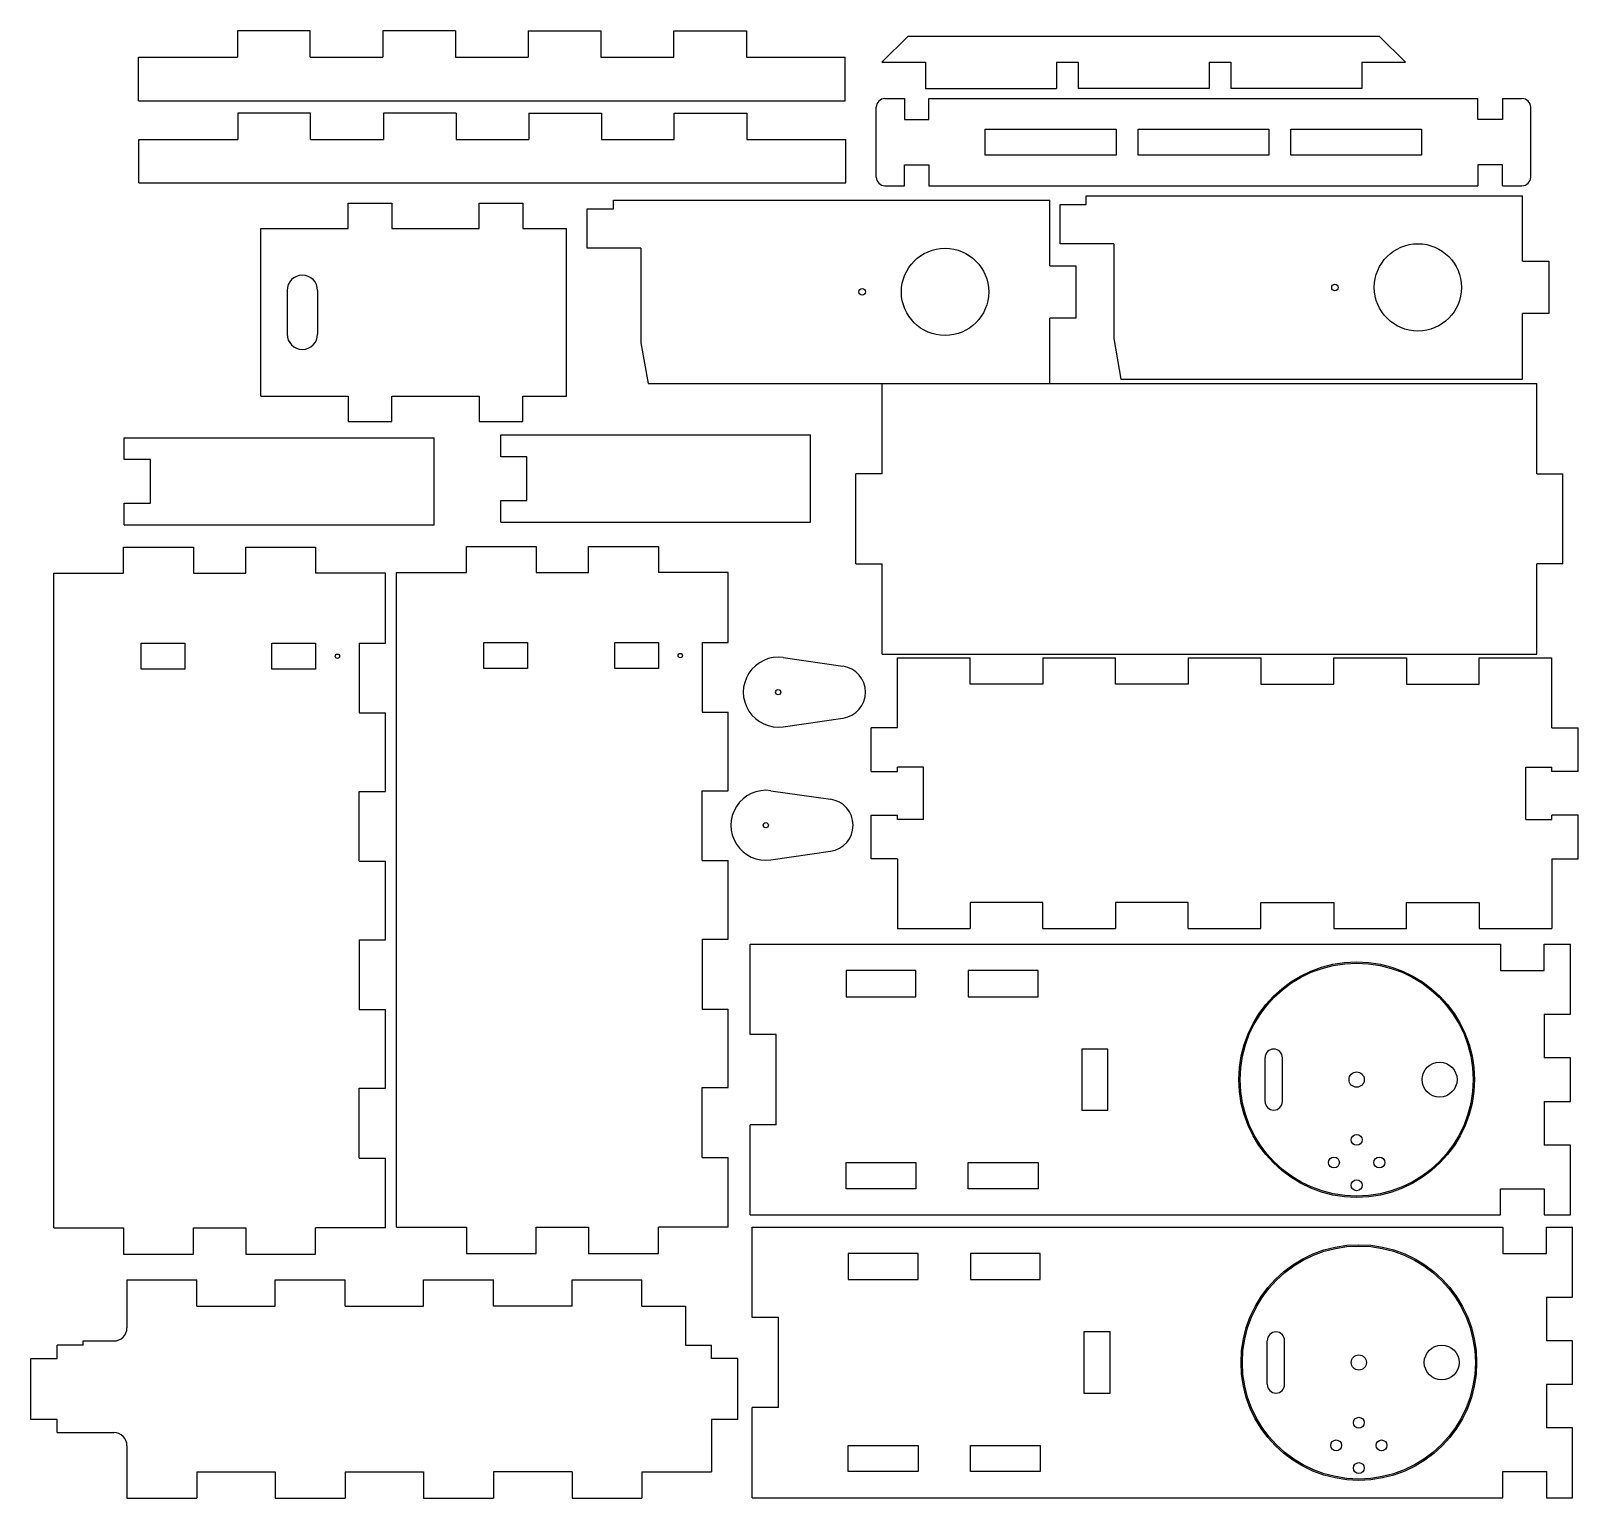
# Model space of a CAD drawing. Header units: millimetres. Extents: x -89 to 265, y -72 to 265.
import ezdxf

# ---------------------------------------------------------------- set-up
doc = ezdxf.new("R2010")
doc.units = ezdxf.units.MM

msp = doc.modelspace()

# ---------------------------------------------------------------- linework, layer by layer
at = {"color": 7, "linetype": 'Continuous', "lineweight": 25}
for p, q in [((-42.19, 264.5), (-42.19, 258.5)), ((-25.52, 264.5), (-42.19, 264.5)), ((-25.52, 258.5), (-25.52, 264.5)), ((-8.86, 264.5), (-8.86, 258.5)), ((7.81, 264.5), (-8.86, 264.5)), ((7.81, 264.5), (7.81, 258.5)), ((24.48, 264.5), (24.48, 258.5)), ((24.48, 264.5), (41.14, 264.5)), ((41.14, 264.5), (41.14, 258.5)), ((57.81, 258.5), (57.81, 264.5)), ((57.81, 264.5), (74.48, 264.5)), ((74.48, 264.5), (74.48, 258.5)), ((105.51, 257.32), (111.51, 263.32)), ((111.51, 263.32), (219.51, 263.32)), ((219.51, 263.32), (225.51, 257.32)), ((-64.86, 248.5), (-64.86, 258.5)), ((-64.86, 258.5), (-42.19, 258.5)), ((-25.52, 258.5), (-8.86, 258.5)), ((7.81, 258.5), (24.48, 258.5)), ((41.14, 258.5), (57.81, 258.5)), ((74.48, 258.5), (97.14, 258.5)), ((97.14, 248.5), (97.14, 258.5)), ((105.51, 257.32), (115.51, 257.32)), ((115.51, 257.32), (115.51, 251.32)), ((145.51, 257.32), (150.51, 257.32)), ((145.51, 257.32), (145.51, 251.32)), ((150.51, 257.32), (150.51, 251.32)), ((180.51, 257.32), (185.51, 257.32)), ((180.51, 257.32), (180.51, 251.32)), ((185.51, 257.32), (185.51, 251.32)), ((215.51, 257.32), (225.51, 257.32)), ((215.51, 257.32), (215.51, 251.32)), ((-64.86, 248.5), (97.14, 248.5)), ((106.22, 249.01), (110.72, 249.01)), ((110.72, 249.01), (110.72, 244.21)), ((115.51, 251.32), (145.51, 251.32)), ((116.32, 244.21), (116.32, 249.01)), ((116.32, 249.01), (242.12, 249.01)), ((180.51, 251.32), (150.51, 251.32)), ((215.51, 251.32), (185.51, 251.32)), ((242.12, 244.21), (242.12, 249.01)), ((247.72, 249.01), (247.72, 244.21)), ((247.72, 249.01), (252.22, 249.01)), ((-42.07, 245.66), (-42.07, 239.66)), ((-25.4, 245.66), (-42.07, 245.66)), ((-25.4, 239.66), (-25.4, 245.66)), ((-8.73, 245.66), (-8.73, 239.66)), ((7.93, 245.66), (-8.73, 245.66)), ((7.93, 245.66), (7.93, 239.66)), ((24.6, 245.66), (24.6, 239.66)), ((24.6, 245.66), (41.27, 245.66)), ((41.27, 245.66), (41.27, 239.66)), ((57.93, 239.66), (57.93, 245.66)), ((57.93, 245.66), (74.6, 245.66)), ((74.6, 245.66), (74.6, 239.66)), ((104.22, 231.01), (104.22, 247.01)), ((254.22, 231.01), (254.22, 247.01)), ((110.72, 244.21), (116.32, 244.21)), ((129.22, 242.01), (159.22, 242.01)), ((129.22, 236.01), (129.22, 242.01)), ((159.22, 242.01), (159.22, 236.01)), ((164.22, 242.01), (194.22, 242.01)), ((164.22, 236.01), (164.22, 242.01)), ((194.22, 242.01), (194.22, 236.01)), ((199.22, 242.01), (229.22, 242.01)), ((199.22, 236.01), (199.22, 242.01)), ((229.22, 242.01), (229.22, 236.01)), ((247.72, 244.21), (242.12, 244.21)), ((-64.73, 229.66), (-64.73, 239.66)), ((-64.73, 239.66), (-42.07, 239.66)), ((-25.4, 239.66), (-8.73, 239.66)), ((7.93, 239.66), (24.6, 239.66)), ((41.27, 239.66), (57.93, 239.66)), ((74.6, 239.66), (97.27, 239.66)), ((97.27, 229.66), (97.27, 239.66)), ((159.22, 236.01), (129.22, 236.01)), ((194.22, 236.01), (164.22, 236.01)), ((229.22, 236.01), (199.22, 236.01)), ((110.72, 233.81), (116.32, 233.81)), ((110.72, 229.01), (110.72, 233.81)), ((116.32, 233.81), (116.32, 229.01)), ((247.72, 233.81), (242.12, 233.81)), ((242.12, 233.81), (242.12, 229.01)), ((247.72, 229.01), (247.72, 233.81)), ((-64.73, 229.66), (97.27, 229.66)), ((106.22, 229.01), (110.72, 229.01)), ((116.32, 229.01), (242.12, 229.01)), ((247.72, 229.01), (252.22, 229.01)), ((-16.79, 219.26), (-16.79, 225.03)), ((-16.79, 225.03), (-6.79, 225.03)), ((-6.79, 225.03), (-6.79, 219.26)), ((13.21, 219.26), (13.21, 225.03)), ((13.21, 225.03), (23.21, 225.03)), ((23.21, 225.03), (23.21, 219.26)), ((38, 214.7), (38, 223.7)), ((38, 223.7), (44, 223.7)), ((44, 223.7), (44, 225.7)), ((44, 225.7), (144, 225.7)), ((144, 210.7), (144, 225.7)), ((146.36, 215.73), (146.36, 224.73)), ((146.36, 224.73), (152.36, 224.73)), ((152.36, 224.73), (152.36, 226.73)), ((152.36, 226.73), (252.36, 226.73)), ((252.36, 211.73), (252.36, 226.73)), ((-36.79, 180.81), (-36.79, 219.26)), ((-36.79, 219.26), (-16.79, 219.26)), ((-6.79, 219.26), (13.21, 219.26)), ((23.21, 219.26), (33.21, 219.26)), ((33.21, 180.81), (33.21, 219.26)), ((50.3, 214.7), (38, 214.7)), ((50.3, 214.7), (50.3, 193)), ((158.66, 215.73), (146.36, 215.73)), ((158.66, 215.73), (158.66, 194.03)), ((144, 210.7), (150, 210.7)), ((150, 210.7), (150, 198.7)), ((252.36, 211.73), (258.36, 211.73)), ((258.36, 211.73), (258.36, 199.73)), ((-30.79, 205.03), (-30.79, 195.03)), ((-23.79, 205.03), (-23.79, 195.03)), ((150, 198.7), (144, 198.7)), ((144, 183.7), (144, 198.7)), ((258.36, 199.73), (252.36, 199.73)), ((252.36, 184.73), (252.36, 199.73)), ((50.3, 193), (51.94, 183.7)), ((158.66, 194.03), (160.3, 184.73)), ((160.3, 184.73), (252.36, 184.73)), ((51.94, 183.7), (144, 183.7)), ((105.59, 163.03), (105.59, 183.7)), ((105.59, 183.7), (255.59, 183.7)), ((255.59, 163.03), (255.59, 183.7)), ((-36.79, 180.81), (-16.79, 180.81)), ((-16.79, 180.81), (-16.79, 175.03)), ((-6.79, 180.81), (13.21, 180.81)), ((-6.79, 175.03), (-6.79, 180.81)), ((13.21, 180.81), (13.21, 175.03)), ((23.21, 180.81), (33.21, 180.81)), ((23.21, 175.03), (23.21, 180.81)), ((-16.79, 175.03), (-6.79, 175.03)), ((13.21, 175.03), (23.21, 175.03)), ((-68.1, 166.29), (-68.1, 171.29)), ((-68.1, 171.29), (2.9, 171.29)), ((2.9, 151.29), (2.9, 171.29)), ((18.19, 166.92), (18.19, 171.92)), ((18.19, 171.92), (89.19, 171.92)), ((89.19, 151.92), (89.19, 171.92)), ((24.19, 166.92), (18.19, 166.92)), ((24.19, 156.92), (24.19, 166.92)), ((-62.1, 166.29), (-68.1, 166.29)), ((-62.1, 156.29), (-62.1, 166.29)), ((99.59, 142.36), (99.59, 163.03)), ((105.59, 163.03), (99.59, 163.03)), ((255.59, 163.03), (261.59, 163.03)), ((261.59, 142.36), (261.59, 163.03)), ((-68.1, 156.29), (-62.1, 156.29)), ((-68.1, 151.29), (-68.1, 156.29)), ((18.19, 156.92), (24.19, 156.92)), ((18.19, 151.92), (18.19, 156.92)), ((-68.1, 151.29), (2.9, 151.29)), ((18.19, 151.92), (89.19, 151.92)), ((-68.25, 140.22), (-68.25, 146.22)), ((-68.25, 146.22), (-52.25, 146.22)), ((-52.25, 146.22), (-52.25, 140.22)), ((-40.25, 140.22), (-40.25, 146.22)), ((-40.25, 146.22), (-24.25, 146.22)), ((-24.25, 146.22), (-24.25, 140.22)), ((10.32, 140.37), (10.32, 146.37)), ((10.32, 146.37), (26.32, 146.37)), ((26.32, 146.37), (26.32, 140.37)), ((38.32, 140.37), (38.32, 146.37)), ((38.32, 146.37), (54.32, 146.37)), ((54.32, 146.37), (54.32, 140.37)), ((99.59, 142.36), (105.59, 142.36)), ((105.59, 121.7), (105.59, 142.36)), ((261.59, 142.36), (255.59, 142.36)), ((255.59, 121.7), (255.59, 142.36)), ((-84.25, -9.78), (-84.25, 140.22)), ((-84.25, 140.22), (-68.25, 140.22)), ((-52.25, 140.22), (-40.25, 140.22)), ((-8.25, 140.22), (-24.25, 140.22)), ((-8.25, 124.22), (-8.25, 140.22)), ((-5.68, -9.63), (-5.68, 140.37)), ((-5.68, 140.37), (10.32, 140.37)), ((26.32, 140.37), (38.32, 140.37)), ((70.32, 140.37), (54.32, 140.37)), ((70.32, 124.37), (70.32, 140.37)), ((-64.25, 118.22), (-64.25, 124.22)), ((-64.25, 124.22), (-54.25, 124.22)), ((-54.25, 124.22), (-54.25, 118.22)), ((-34.25, 118.22), (-34.25, 124.22)), ((-34.25, 124.22), (-24.25, 124.22)), ((-24.25, 124.22), (-24.25, 118.22)), ((-14.25, 124.22), (-8.25, 124.22)), ((-14.25, 124.22), (-14.25, 108.22)), ((14.32, 118.37), (14.32, 124.37)), ((14.32, 124.37), (24.32, 124.37)), ((24.32, 124.37), (24.32, 118.37)), ((44.32, 118.37), (44.32, 124.37)), ((44.32, 124.37), (54.32, 124.37)), ((54.32, 124.37), (54.32, 118.37)), ((64.32, 124.37), (70.32, 124.37)), ((64.32, 124.37), (64.32, 108.37)), ((82.9, 120.9), (96.61, 118.92)), ((105.59, 121.7), (255.59, 121.7)), ((109.07, 104.81), (109.07, 120.81)), ((109.07, 120.81), (125.73, 120.81)), ((125.73, 114.81), (125.73, 120.81)), ((142.4, 120.81), (142.4, 114.81)), ((142.4, 120.81), (159.07, 120.81)), ((159.07, 114.81), (159.07, 120.81)), ((175.73, 120.81), (175.73, 114.81)), ((175.73, 120.81), (192.4, 120.81)), ((192.4, 120.81), (192.4, 114.81)), ((209.07, 114.81), (209.07, 120.81)), ((209.07, 120.81), (225.73, 120.81)), ((225.73, 120.81), (225.73, 114.81)), ((242.4, 114.81), (242.4, 120.81)), ((242.4, 120.81), (259.07, 120.81)), ((259.07, 104.81), (259.07, 120.81)), ((-54.25, 118.22), (-64.25, 118.22)), ((-24.25, 118.22), (-34.25, 118.22)), ((24.32, 118.37), (14.32, 118.37)), ((54.32, 118.37), (44.32, 118.37)), ((142.4, 114.81), (125.73, 114.81)), ((175.73, 114.81), (159.07, 114.81)), ((192.4, 114.81), (209.07, 114.81)), ((225.73, 114.81), (242.4, 114.81)), ((-14.25, 108.22), (-8.25, 108.22)), ((-8.25, 90.22), (-8.25, 108.22)), ((64.32, 108.37), (70.32, 108.37)), ((70.32, 90.37), (70.32, 108.37)), ((82.9, 105.06), (96.61, 107.04)), ((103.07, 94.81), (103.07, 104.81)), ((109.07, 104.81), (103.07, 104.81)), ((259.07, 104.81), (265.07, 104.81)), ((265.07, 94.81), (265.07, 104.81)), ((115.07, 95.81), (109.07, 95.81)), ((109.07, 94.81), (109.07, 95.81)), ((115.07, 83.81), (115.07, 95.81)), ((253.07, 95.81), (259.07, 95.81)), ((253.07, 83.81), (253.07, 95.81)), ((259.07, 94.81), (259.07, 95.81)), ((103.07, 94.81), (109.07, 94.81)), ((265.07, 94.81), (259.07, 94.81)), ((-14.25, 90.22), (-8.25, 90.22)), ((-14.25, 74.22), (-14.25, 90.22)), ((64.32, 90.37), (70.32, 90.37)), ((64.32, 74.37), (64.32, 90.37)), ((80.07, 90.4), (93.78, 88.42)), ((103.07, 74.81), (103.07, 84.81)), ((103.07, 84.81), (109.07, 84.81)), ((109.07, 83.81), (109.07, 84.81)), ((115.07, 83.81), (109.07, 83.81)), ((253.07, 83.81), (259.07, 83.81)), ((259.07, 83.81), (259.07, 84.81)), ((265.07, 84.81), (259.07, 84.81)), ((265.07, 74.81), (265.07, 84.81)), ((80.07, 74.56), (93.78, 76.54)), ((109.07, 74.81), (103.07, 74.81)), ((109.07, 74.81), (109.07, 58.81)), ((259.07, 74.81), (265.07, 74.81)), ((259.07, 74.81), (259.07, 58.81)), ((-14.25, 74.22), (-8.25, 74.22)), ((-8.25, 56.22), (-8.25, 74.22)), ((64.32, 74.37), (70.32, 74.37)), ((70.32, 56.37), (70.32, 74.37)), ((142.4, 64.81), (125.73, 64.81)), ((125.73, 64.81), (125.73, 58.81)), ((142.4, 58.81), (142.4, 64.81)), ((175.73, 64.81), (159.07, 64.81)), ((159.07, 64.81), (159.07, 58.81)), ((175.73, 58.81), (175.73, 64.81)), ((192.4, 64.81), (209.07, 64.81)), ((192.4, 58.81), (192.4, 64.81)), ((209.07, 64.81), (209.07, 58.81)), ((225.73, 58.81), (225.73, 64.81)), ((225.73, 64.81), (242.4, 64.81)), ((242.4, 64.81), (242.4, 58.81)), ((109.07, 58.81), (125.73, 58.81)), ((142.4, 58.81), (159.07, 58.81)), ((175.73, 58.81), (192.4, 58.81)), ((209.07, 58.81), (225.73, 58.81)), ((242.4, 58.81), (259.07, 58.81)), ((-14.25, 56.22), (-8.25, 56.22)), ((-14.25, 56.22), (-14.25, 40.22)), ((64.32, 56.37), (70.32, 56.37)), ((64.32, 56.37), (64.32, 40.37)), ((75.33, 34.52), (75.33, 55.19)), ((75.33, 55.19), (247.33, 55.19)), ((247.33, 55.19), (247.33, 49.19)), ((257.33, 49.19), (257.33, 55.19)), ((257.33, 55.19), (263.33, 55.19)), ((263.33, 39.19), (263.33, 55.19)), ((113.33, 49.19), (97.33, 49.19)), ((97.33, 49.19), (97.33, 43.19)), ((113.33, 43.19), (113.33, 49.19)), ((141.33, 49.19), (125.33, 49.19)), ((125.33, 49.19), (125.33, 43.19)), ((141.33, 43.19), (141.33, 49.19)), ((247.33, 49.19), (257.33, 49.19)), ((97.33, 43.19), (113.33, 43.19)), ((125.33, 43.19), (141.33, 43.19)), ((-14.25, 40.22), (-8.25, 40.22)), ((-8.25, 22.22), (-8.25, 40.22)), ((64.32, 40.37), (70.32, 40.37)), ((70.32, 22.37), (70.32, 40.37)), ((257.33, 39.19), (263.33, 39.19)), ((257.33, 39.19), (257.33, 29.19)), ((81.33, 34.52), (75.33, 34.52)), ((81.33, 13.85), (81.33, 34.52)), ((157.33, 31.19), (151.33, 31.19)), ((151.33, 31.19), (151.33, 17.19)), ((157.33, 17.19), (157.33, 31.19)), ((193.33, 19.19), (193.33, 29.19)), ((197.33, 19.19), (197.33, 29.19)), ((263.33, 29.19), (257.33, 29.19)), ((263.33, 19.19), (263.33, 29.19)), ((-14.25, 22.22), (-8.25, 22.22)), ((-14.25, 6.22), (-14.25, 22.22)), ((64.32, 22.37), (70.32, 22.37)), ((64.32, 6.37), (64.32, 22.37)), ((257.33, 19.19), (263.33, 19.19)), ((257.33, 19.19), (257.33, 9.19)), ((151.33, 17.19), (157.33, 17.19)), ((75.33, -6.81), (75.33, 13.85)), ((81.33, 13.85), (75.33, 13.85)), ((263.33, 9.19), (257.33, 9.19)), ((263.33, -6.81), (263.33, 9.19)), ((-14.25, 6.22), (-8.25, 6.22)), ((-8.25, -9.78), (-8.25, 6.22)), ((64.32, 6.37), (70.32, 6.37)), ((70.32, -9.63), (70.32, 6.37)), ((97.33, 5.19), (113.33, 5.19)), ((97.33, -0.81), (97.33, 5.19)), ((113.33, 5.19), (113.33, -0.81)), ((125.33, -0.81), (125.33, 5.19)), ((125.33, 5.19), (141.33, 5.19)), ((141.33, 5.19), (141.33, -0.81)), ((113.33, -0.81), (97.33, -0.81)), ((141.33, -0.81), (125.33, -0.81)), ((247.33, -0.81), (257.33, -0.81)), ((247.33, -6.81), (247.33, -0.81)), ((257.33, -0.81), (257.33, -6.81)), ((75.33, -6.81), (247.33, -6.81)), ((257.33, -6.81), (263.33, -6.81)), ((-84.25, -9.78), (-68.25, -9.78)), ((-68.25, -9.78), (-68.25, -15.78)), ((-52.25, -9.78), (-40.25, -9.78)), ((-52.25, -15.78), (-52.25, -9.78)), ((-40.25, -9.78), (-40.25, -15.78)), ((-8.25, -9.78), (-24.25, -9.78)), ((-24.25, -15.78), (-24.25, -9.78)), ((-5.68, -9.63), (10.32, -9.63)), ((10.32, -9.63), (10.32, -15.63)), ((26.32, -9.63), (38.32, -9.63)), ((26.32, -15.63), (26.32, -9.63)), ((38.32, -9.63), (38.32, -15.63)), ((70.32, -9.63), (54.32, -9.63)), ((54.32, -15.63), (54.32, -9.63)), ((75.83, -30.31), (75.83, -9.64)), ((75.83, -9.64), (247.83, -9.64)), ((247.83, -9.64), (247.83, -15.64)), ((257.83, -15.64), (257.83, -9.64)), ((257.83, -9.64), (263.83, -9.64)), ((263.83, -25.64), (263.83, -9.64)), ((-68.25, -15.78), (-52.25, -15.78)), ((-40.25, -15.78), (-24.25, -15.78)), ((10.32, -15.63), (26.32, -15.63)), ((38.32, -15.63), (54.32, -15.63)), ((113.83, -15.64), (97.83, -15.64)), ((97.83, -15.64), (97.83, -21.64)), ((113.83, -21.64), (113.83, -15.64)), ((141.83, -15.64), (125.83, -15.64)), ((125.83, -15.64), (125.83, -21.64)), ((141.83, -21.64), (141.83, -15.64)), ((247.83, -15.64), (257.83, -15.64)), ((-67.49, -21.7), (-67.49, -32.7)), ((-67.49, -21.7), (-51.49, -21.7)), ((-51.49, -27.7), (-51.49, -21.7)), ((-33.49, -27.7), (-33.49, -21.7)), ((-33.49, -21.7), (-17.49, -21.7)), ((-17.49, -27.7), (-17.49, -21.7)), ((0.51, -27.7), (0.51, -21.7)), ((0.51, -21.7), (16.51, -21.7)), ((16.51, -27.7), (16.51, -21.7)), ((34.51, -27.7), (34.51, -21.7)), ((34.51, -21.7), (50.51, -21.7)), ((50.51, -27.7), (50.51, -21.7)), ((97.83, -21.64), (113.83, -21.64)), ((125.83, -21.64), (141.83, -21.64)), ((-51.49, -27.7), (-33.49, -27.7)), ((-17.49, -27.7), (0.51, -27.7)), ((34.51, -27.7), (16.51, -27.7)), ((50.51, -27.7), (60.51, -27.7)), ((60.51, -27.7), (60.51, -36.7)), ((257.83, -25.64), (263.83, -25.64)), ((257.83, -25.64), (257.83, -35.64)), ((81.83, -30.31), (75.83, -30.31)), ((81.83, -50.98), (81.83, -30.31)), ((157.83, -33.64), (151.83, -33.64)), ((151.83, -33.64), (151.83, -47.64)), ((157.83, -47.64), (157.83, -33.64)), ((-83.49, -39.7), (-83.49, -36.7)), ((-77.49, -36.7), (-83.49, -36.7)), ((-77.49, -36.7), (-77.49, -35.7)), ((-77.49, -35.7), (-70.49, -35.7)), ((60.51, -36.7), (66.51, -36.7)), ((66.51, -39.7), (66.51, -36.7)), ((193.83, -45.64), (193.83, -35.64)), ((197.83, -45.64), (197.83, -35.64)), ((263.83, -35.64), (257.83, -35.64)), ((263.83, -45.64), (263.83, -35.64)), ((-89.49, -53.7), (-89.49, -39.7)), ((-89.49, -39.7), (-83.49, -39.7)), ((72.51, -39.7), (66.51, -39.7)), ((72.51, -53.7), (72.51, -39.7)), ((257.83, -45.64), (263.83, -45.64)), ((257.83, -45.64), (257.83, -55.64)), ((151.83, -47.64), (157.83, -47.64)), ((81.83, -50.98), (75.83, -50.98)), ((75.83, -71.64), (75.83, -50.98)), ((-83.49, -53.7), (-89.49, -53.7)), ((-83.49, -56.7), (-83.49, -53.7)), ((-83.49, -56.7), (-70.49, -56.7)), ((72.51, -53.7), (66.51, -53.7)), ((66.51, -53.7), (66.51, -65.7)), ((263.83, -55.64), (257.83, -55.64)), ((263.83, -71.64), (263.83, -55.64)), ((-67.49, -59.7), (-67.49, -71.7)), ((97.83, -59.64), (113.83, -59.64)), ((97.83, -65.64), (97.83, -59.64)), ((113.83, -59.64), (113.83, -65.64)), ((125.83, -65.64), (125.83, -59.64)), ((125.83, -59.64), (141.83, -59.64)), ((141.83, -59.64), (141.83, -65.64)), ((-51.49, -65.7), (-33.49, -65.7)), ((-51.49, -65.7), (-51.49, -71.7)), ((-33.49, -65.7), (-33.49, -71.7)), ((-17.49, -65.7), (0.51, -65.7)), ((-17.49, -65.7), (-17.49, -71.7)), ((0.51, -65.7), (0.51, -71.7)), ((34.51, -65.7), (16.51, -65.7)), ((16.51, -65.7), (16.51, -71.7)), ((34.51, -65.7), (34.51, -71.7)), ((50.51, -65.7), (66.51, -65.7)), ((50.51, -65.7), (50.51, -71.7)), ((113.83, -65.64), (97.83, -65.64)), ((141.83, -65.64), (125.83, -65.64)), ((247.83, -65.64), (257.83, -65.64)), ((247.83, -71.64), (247.83, -65.64)), ((257.83, -65.64), (257.83, -71.64)), ((-67.49, -71.7), (-51.49, -71.7)), ((-33.49, -71.7), (-17.49, -71.7)), ((0.51, -71.7), (16.51, -71.7)), ((34.51, -71.7), (50.51, -71.7)), ((75.83, -71.64), (247.83, -71.64)), ((257.83, -71.64), (263.83, -71.64))]:
    msp.add_line(p, q, dxfattribs=at)
for centre, radius in [((120, 204.7), 10), ((228.36, 205.73), 10), ((209.36, 205.73), 0.75), ((101, 204.7), 0.75), ((-19.25, 121.22), 0.5), ((59.32, 121.37), 0.5), ((81.76, 112.98), 0.6), ((78.92, 82.48), 0.6), ((214.33, 24.19), 27), ((214.33, 24.19), 26.7), ((214.33, 24.19), 1.75), ((233.33, 24.19), 4), ((214.33, 10.38), 1.25), ((209.13, 5.19), 1.25), ((219.52, 5.19), 1.25), ((214.33, -0.01), 1.25), ((214.83, -40.64), 27), ((214.83, -40.64), 26.7), ((214.83, -40.64), 1.75), ((233.83, -40.64), 4), ((214.83, -54.45), 1.25), ((209.63, -59.64), 1.25), ((220.03, -59.64), 1.25), ((214.83, -64.84), 1.25)]:
    msp.add_circle(centre, radius, dxfattribs=at)
for centre, radius, start, end in [((106.22, 247.01), 2, 90, 180), ((252.22, 247.01), 2, 0, 90), ((106.22, 231.01), 2, 180, 270), ((252.22, 231.01), 2, 270, 360), ((-27.29, 205.03), 3.5, 0, 180), ((-27.29, 195.03), 3.5, 180, 0), ((81.76, 112.98), 8, 81.7868, 278.2132), ((95.76, 112.98), 6, 278.2132, 81.7868), ((78.92, 82.48), 8, 81.7868, 278.2132), ((92.92, 82.48), 6, 278.2132, 81.7868), ((195.33, 29.19), 2, 0, 180), ((195.33, 19.19), 2, 180, 0), ((-70.49, -32.7), 3, 270, 0), ((195.83, -35.64), 2, 0, 180), ((195.83, -45.64), 2, 180, 0), ((-70.49, -59.7), 3, 0, 90)]:
    msp.add_arc(centre, radius, start, end, dxfattribs=at)

doc.saveas('drawing.dxf')
